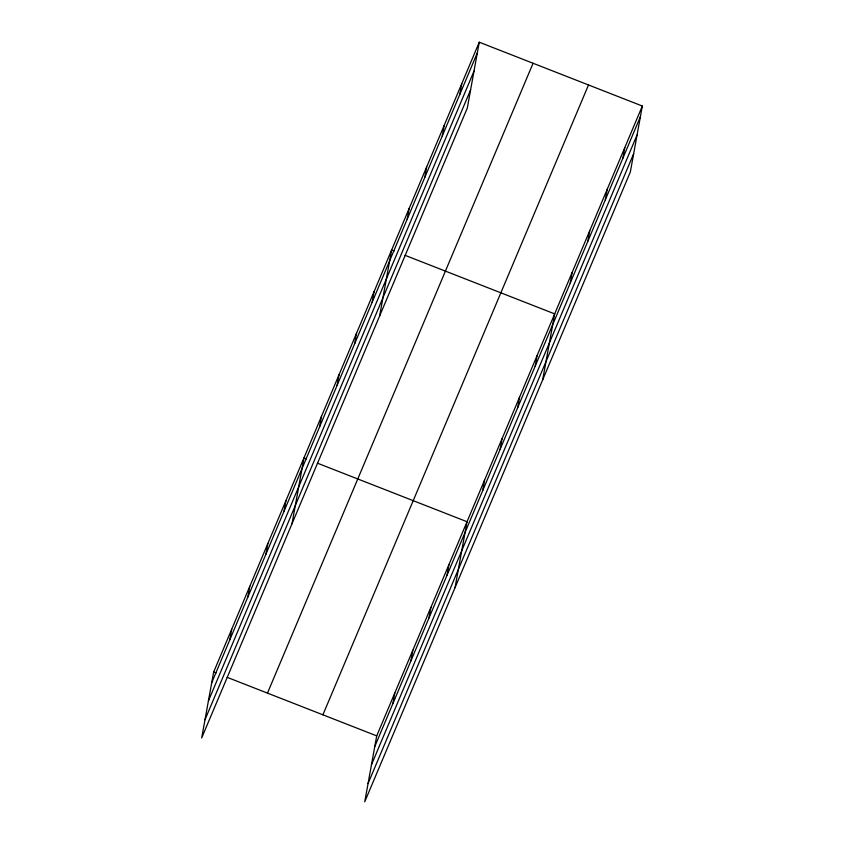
<?xml version="1.0" encoding="UTF-8"?>
<svg xmlns="http://www.w3.org/2000/svg" width="844" height="844" viewBox="0 0 844 844"><rect width="100%" height="100%" fill="white"/><g stroke="black" fill="none" stroke-linecap="round" stroke-linejoin="round"><path stroke-width="1.27" d="M479.265 42.2L213.659 672.046L201.674 737.972L467.281 108.116L479.265 42.2L642.326 106.027L630.341 171.954L364.735 801.8L376.719 735.884L642.326 106.027M229.779 639.9L231.72 629.223M247.841 597.067L249.782 586.39M265.902 554.244L267.843 543.557M283.964 511.411L285.905 500.735M291.982 523.818L303.967 457.902L306.414 458.862M319.549 427.011L321.49 416.335M337.083 385.444L339.024 374.757M354.617 343.867L356.558 333.19M372.141 302.3L374.082 291.623M379.631 315.972L391.616 250.046L394.064 251.006M407.198 219.155L409.14 208.479M424.732 177.588L426.674 166.912M442.267 136.021L444.208 125.345M459.79 94.454L461.731 83.767M392.84 703.727L394.77 693.051M410.901 660.905L412.832 650.218M428.952 618.072L430.894 607.395M447.014 575.239L448.955 564.562M455.043 587.656L467.017 521.729L317.418 463.166M482.61 490.839L484.551 480.162M500.144 449.272L502.085 438.595M517.667 407.705L519.609 397.018M535.202 366.138L537.143 355.451M542.692 379.8L554.677 313.884L405.067 255.321M570.259 282.993L572.2 272.317M587.793 241.426L589.734 230.739M605.317 199.849L607.258 189.172M622.851 158.282L624.792 147.605M211.717 682.733L477.324 52.877M208.405 700.953L474.012 71.107M204.987 719.742L470.593 89.886M267.464 693.114L533.07 63.268M322.904 714.815L588.511 84.97M374.778 746.56L640.385 116.715M371.466 764.791L637.072 134.945M368.047 783.57L633.654 153.724M213.659 672.046L216.106 673.006M227.11 677.31L376.719 735.884"/></g></svg>
